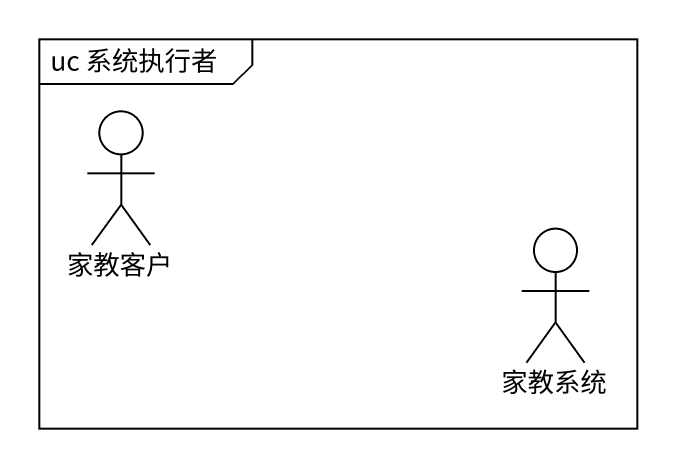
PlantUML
@startuml
mainframe uc 系统执行者
actor 家教客户
actor 家教系统
@enduml
